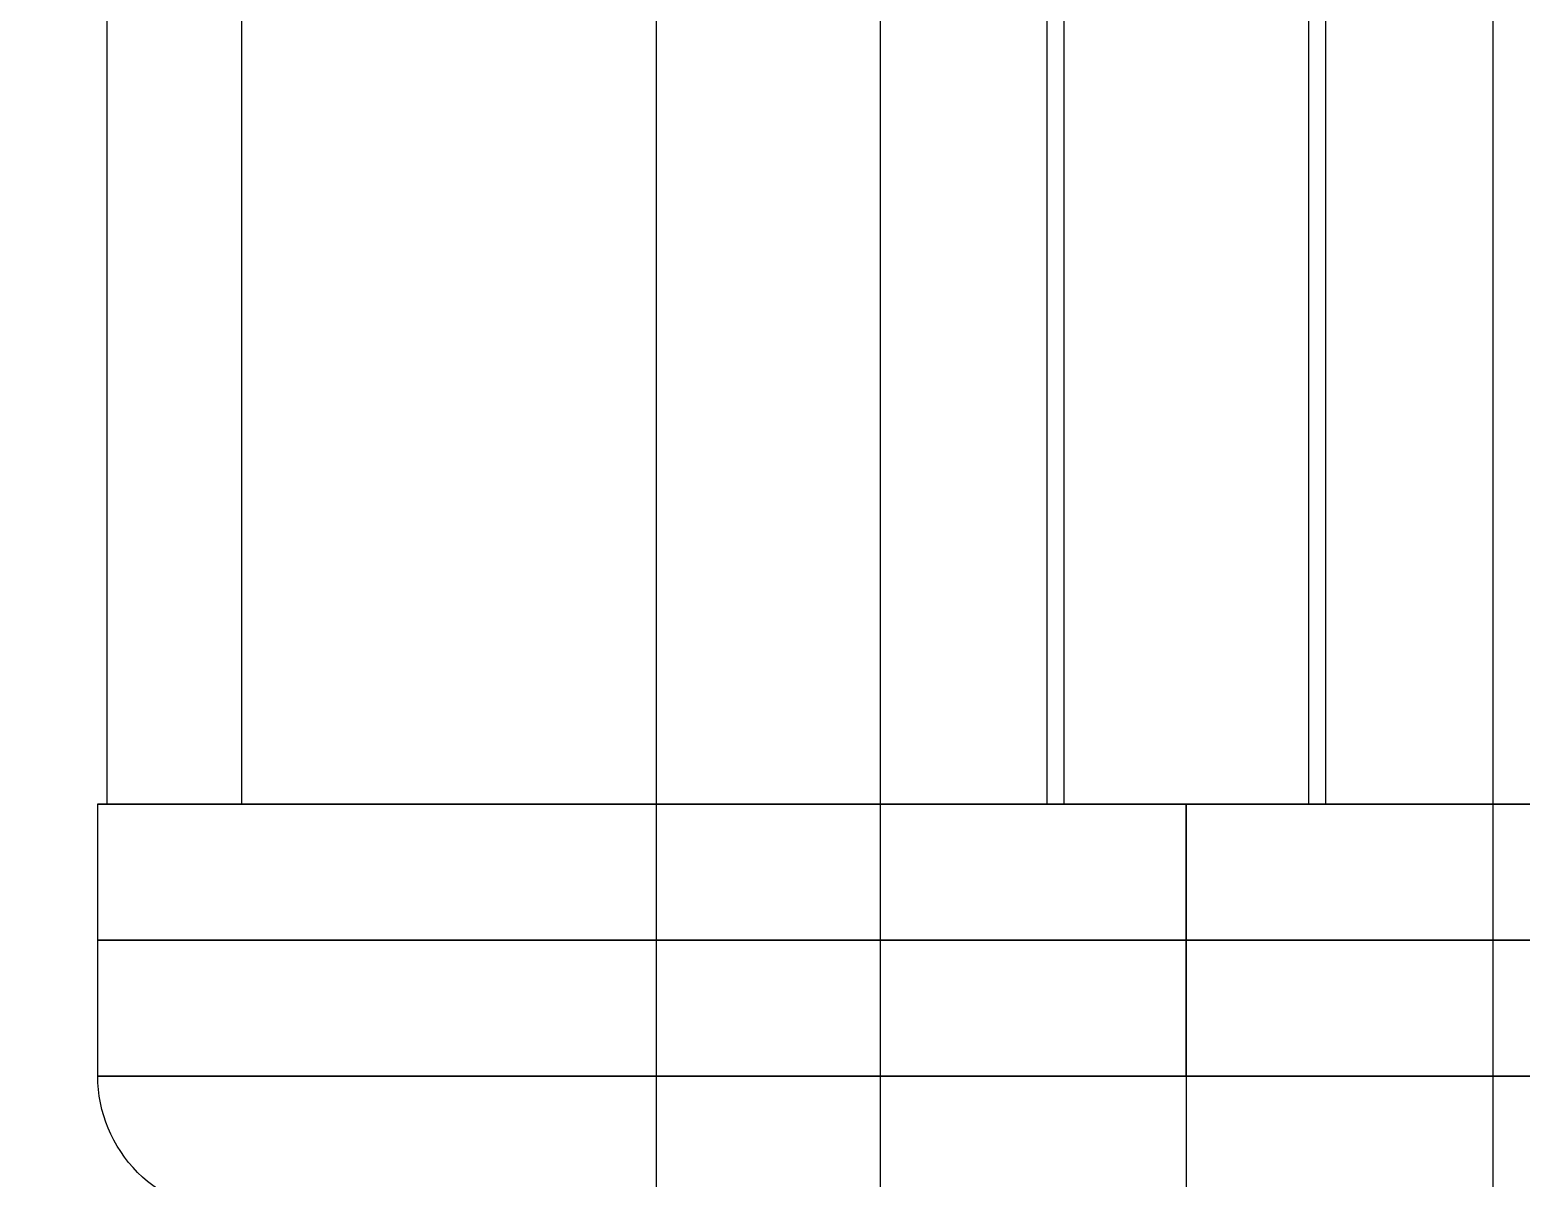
# Model space of a CAD drawing. Header units: millimetres. Extents: x -17 to 2899, y 470 to 1147.
# Drawn here: x 1190.1 to 1201.06, y 478.45 to 486.9 of the extents above; entities that cross this region are included whole.
import ezdxf

# ---------------------------------------------------------------- set-up
doc = ezdxf.new("R2010")
doc.units = ezdxf.units.MM
doc.header["$MEASUREMENT"] = 0
doc.layers.add('Default', color=7, linetype='Continuous', true_color=0x000000)

# ---------------------------------------------------------------- blocks, each defined once
blk = doc.blocks.new('2015.11.26_CM Storage_Foot sleeve 3mm')
at = {"layer": 'Default'}
for p, q in [((8, 30), (-8, 30)), ((0, 28, 8), (0, 30, 8)), ((0, 28, -8), (0, 30, -8)), ((0, 30, -8), (0, 30, 8)), ((8, 28), (8, 30))]:
    blk.add_line(p, q, dxfattribs=at)
at = {"layer": 'Default', "extrusion": (-2.44249e-15, 1, 2.22045e-15)}
blk.add_arc((0, 0, 30), 8, 0, 180, dxfattribs=at)
at = {"layer": 'Default', "extrusion": (-1.9984e-15, 1, 1.77636e-15)}
blk.add_arc((0, 0, 30), 8, 180, 0, dxfattribs=at)
at = {"layer": 'Default', "extrusion": (-2.23508e-15, 1, 2.14315e-15)}
for start, end in [(0, 180), (180, 0)]:
    blk.add_arc((0, 0, 29), 8, start, end, dxfattribs=at)
at = {"layer": 'Default', "extrusion": (-1.9984e-15, 1, 2.22045e-15)}
for start, end in [(0, 180), (180, 0)]:
    blk.add_arc((0, 0, 28), 8, start, end, dxfattribs=at)
at = {"layer": 'Default', "extrusion": (1, 2.23508e-15, 1.42902e-31)}
for centre, start, end in [((28, 7), 90, 180), ((28, -7), 180, 270)]:
    blk.add_arc(centre, 1, start, end, dxfattribs=at)
at = {"layer": 'Default'}
blk.add_arc((7, 28), 1, 270, 0, dxfattribs=at)
blk = doc.blocks.new('2016.02.17 CM Storage_Foot_Sleeve')
at = {"layer": 'Default'}
for p, q in [((-4.5, 25), (-4.5, 0)), ((0, 25, 4.5), (0, 0, 4.5)), ((0, 0, -4.5), (0, 25, -4.5))]:
    blk.add_line(p, q, dxfattribs=at)
blk = doc.blocks.new('2016.02.17 CM Storage_Foot_Double1')
at = {"layer": 'Default', "extrusion": (0.5, 8.65099e-17, 0.866025), "rotation": 270}
blk.add_blockref('2016.02.17 CM Storage_Foot_Sleeve', (3.694, -14.723, 8.501), dxfattribs=at)
blk = doc.blocks.new('15060102-10_CM Storage_Top and foot tube_Rr 105mm')
at = {"layer": 'Default'}
for p, q in [((0, 0, 7), (0, 105, 7)), ((0, 105, -7), (0, 0, -7)), ((0, 105, 8), (0, 0, 8)), ((0, 0, -8), (0, 105, -8)), ((7, 105), (7, 0)), ((8, 105), (8, 0)), ((0, 0, -8), (0, 0, -7)), ((0, 0, 7), (0, 0, 8)), ((7, 0), (8, 0))]:
    blk.add_line(p, q, dxfattribs=at)
at = {"layer": 'Default', "extrusion": (1.11022e-15, 1, 4.93038e-32)}
blk.add_arc((0, 0), 8, 270, 90, dxfattribs=at)
at = {"layer": 'Default', "extrusion": (1.26883e-15, 1, 5.63472e-32)}
blk.add_arc((0, 0), 7, 270, 90, dxfattribs=at)
at = {"layer": 'Default', "extrusion": (-1.11022e-15, 1, -4.93038e-32)}
blk.add_arc((0, 0), 8, 90, 270, dxfattribs=at)
at = {"layer": 'Default', "extrusion": (-1.26883e-15, 1, -5.63472e-32)}
blk.add_arc((0, 0), 7, 90, 270, dxfattribs=at)
blk = doc.blocks.new('LOW SIDEBOARD - DOUBLE')
at = {"layer": 'Default', "extrusion": (-0.128181, 2.72676e-06, -0.991751), "rotation": 90.00000044741333}
blk.add_blockref('15060102-10_CM Storage_Top and foot tube_Rr 105mm', (-481.229, -1062.715, -1128.425), dxfattribs=at)
at = {"layer": 'Default'}
blk.add_blockref('2016.02.17 CM Storage_Foot_Double1', (1181.602, 474.51, 982.897), dxfattribs=at)
at = {"layer": 'Default', "extrusion": (-9.4072e-05, 1.00095e-09, -1), "rotation": 0.001219279843718378}
blk.add_blockref('2015.11.26_CM Storage_Foot sleeve 3mm', (-1198.509, 451.203, -983.009), dxfattribs=at)

msp = doc.modelspace()

# ---------------------------------------------------------------- block references
at = {"layer": 'Default'}
msp.add_blockref('LOW SIDEBOARD - DOUBLE', (0, 0), dxfattribs=at)

doc.saveas('drawing.dxf')
